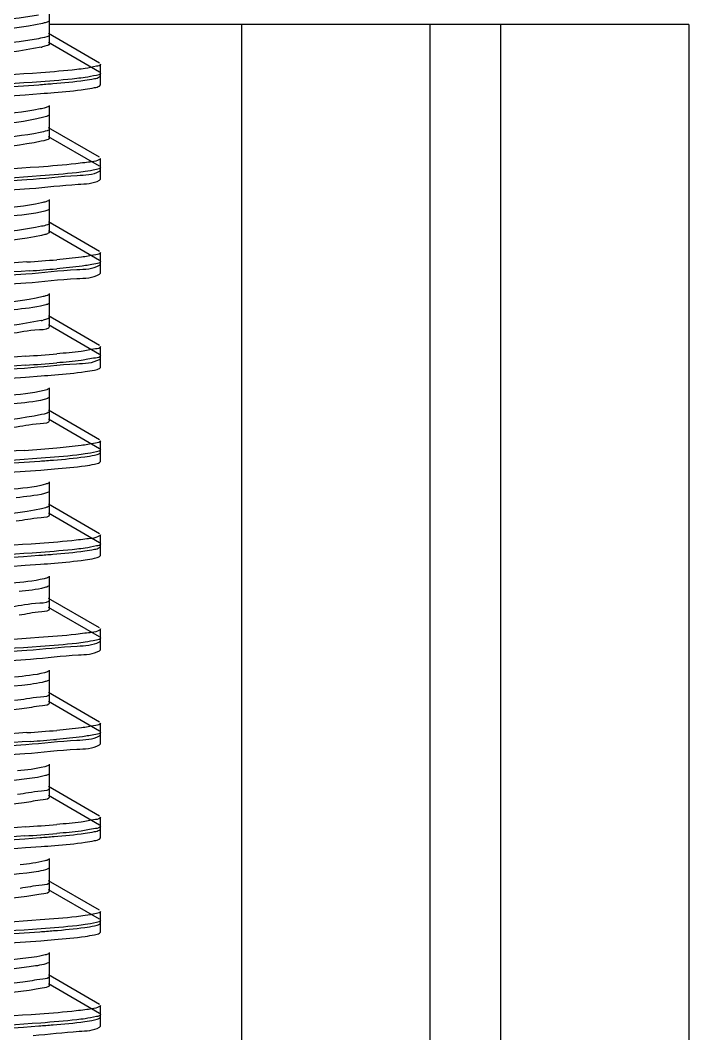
# Model space of a CAD drawing. Extents: x 27938 to 1042331, y -235042 to 1535213.
# Drawn here: x 708183.8 to 708352.9, y 732881.2 to 733137.6 of the extents above; entities that cross this region are included whole.
import ezdxf

# ---------------------------------------------------------------- set-up
doc = ezdxf.new("R2010")
doc.units = 0
doc.header["$LTSCALE"] = 1000
doc.header["$MEASUREMENT"] = 0

msp = doc.modelspace()

# ---------------------------------------------------------------- linework, layer by layer
at = {"linetype": 'Continuous'}
for p, q in [((708191.14, 733133.89), (708191.14, 733139.84)), ((708191.14, 733131.61), (708191.14, 733137.56)), ((708352.86, 733136.51), (708191.14, 733136.51)), ((708239.75, 733136.51), (708239.75, 728395.48)), ((708287.37, 733136.51), (708287.37, 728395.48)), ((708305.23, 733136.51), (708305.23, 728395.48)), ((708352.86, 733136.51), (708352.86, 728395.48)), ((708203.8, 733126.7), (708190.88, 733134.19)), ((708203.8, 733124.43), (708190.88, 733131.91)), ((708204.03, 733123.47), (708204.03, 733126.44)), ((708204.03, 733123.47), (708204.03, 733126.44)), ((708203.8, 733123.21), (708204.03, 733123.47)), ((708204.03, 733121.19), (708204.03, 733124.17)), ((708204.03, 733121.19), (708204.03, 733124.17)), ((708203.8, 733120.93), (708204.03, 733121.19)), ((708191.14, 733110.07), (708191.14, 733116.03)), ((708191.14, 733107.79), (708191.14, 733113.75)), ((708203.8, 733102.89), (708190.88, 733110.37)), ((708203.8, 733100.61), (708190.88, 733108.1)), ((708189.68, 733107.08), (708189.07, 733106.94)), ((708204.03, 733099.65), (708204.03, 733102.63)), ((708204.03, 733099.65), (708204.03, 733102.63)), ((708204.03, 733097.38), (708204.03, 733100.35)), ((708204.03, 733097.38), (708204.03, 733100.35)), ((708203.8, 733099.39), (708204.03, 733099.65)), ((708203.8, 733097.11), (708204.03, 733097.38)), ((708191.14, 733086.26), (708191.14, 733092.21)), ((708191.14, 733083.98), (708191.14, 733089.93)), ((708203.8, 733079.08), (708190.88, 733086.56)), ((708189.98, 733083.34), (708189.12, 733083.14)), ((708203.8, 733076.8), (708190.88, 733084.28)), ((708204.03, 733075.84), (708204.03, 733078.82)), ((708204.03, 733075.84), (708204.03, 733078.82)), ((708203.8, 733075.58), (708204.03, 733075.84)), ((708204.03, 733073.56), (708204.03, 733076.54)), ((708204.03, 733073.56), (708204.03, 733076.54)), ((708203.8, 733073.3), (708204.03, 733073.56)), ((708191.14, 733062.45), (708191.14, 733068.4)), ((708191.14, 733060.17), (708191.14, 733066.12)), ((708203.8, 733055.27), (708190.88, 733062.75)), ((708203.8, 733052.99), (708190.88, 733060.47)), ((708204.03, 733052.03), (708204.03, 733055.01)), ((708204.03, 733052.03), (708204.03, 733055.01)), ((708203.8, 733051.77), (708204.03, 733052.03)), ((708204.03, 733049.75), (708204.03, 733052.73)), ((708204.03, 733049.75), (708204.03, 733052.73)), ((708203.8, 733049.49), (708204.03, 733049.75)), ((708191.14, 733038.63), (708191.14, 733044.59)), ((708191.14, 733036.36), (708191.14, 733042.31)), ((708203.8, 733031.45), (708190.88, 733038.94)), ((708189.82, 733037.95), (708189.1, 733037.79)), ((708203.8, 733029.17), (708190.88, 733036.66)), ((708204.03, 733028.22), (708204.03, 733031.19)), ((708204.03, 733028.22), (708204.03, 733031.19)), ((708203.8, 733027.96), (708204.03, 733028.22)), ((708204.03, 733025.94), (708204.03, 733028.91)), ((708204.03, 733025.94), (708204.03, 733028.91)), ((708203.8, 733025.68), (708204.03, 733025.94)), ((708191.14, 733014.82), (708191.14, 733020.77)), ((708191.14, 733012.54), (708191.14, 733018.5)), ((708190.1, 733014.22), (708189.14, 733013.98)), ((708203.8, 733007.64), (708190.88, 733015.12)), ((708203.8, 733005.36), (708190.88, 733012.84)), ((708204.03, 733004.4), (708204.03, 733007.38)), ((708204.03, 733004.4), (708204.03, 733007.38)), ((708204.03, 733002.12), (708204.03, 733005.1)), ((708204.03, 733002.12), (708204.03, 733005.1)), ((708203.8, 733004.14), (708204.03, 733004.4)), ((708203.8, 733001.86), (708204.03, 733002.12)), ((708191.14, 732991.01), (708191.14, 732996.96)), ((708191.14, 732988.73), (708191.14, 732994.68)), ((708203.8, 732983.83), (708190.88, 732991.31)), ((708203.8, 732981.55), (708190.88, 732989.03)), ((708204.03, 732980.59), (708204.03, 732983.57)), ((708204.03, 732980.59), (708204.03, 732983.57)), ((708203.8, 732980.33), (708204.03, 732980.59)), ((708204.03, 732978.31), (708204.03, 732981.29)), ((708204.03, 732978.31), (708204.03, 732981.29)), ((708203.8, 732978.05), (708204.03, 732978.31)), ((708191.14, 732967.2), (708191.14, 732973.15)), ((708191.14, 732964.92), (708191.14, 732970.87)), ((708203.8, 732960.02), (708190.88, 732967.5)), ((708203.8, 732957.74), (708190.88, 732965.22)), ((708204.03, 732956.78), (708204.03, 732959.75)), ((708204.03, 732956.78), (708204.03, 732959.75)), ((708203.8, 732956.52), (708204.03, 732956.78)), ((708204.03, 732954.5), (708204.03, 732957.48)), ((708204.03, 732954.5), (708204.03, 732957.48)), ((708203.8, 732954.24), (708204.03, 732954.5)), ((708191.14, 732943.38), (708191.14, 732949.34)), ((708191.14, 732941.1), (708191.14, 732947.06)), ((708203.8, 732936.2), (708190.88, 732943.68)), ((708203.8, 732933.92), (708190.88, 732941.41)), ((708204.03, 732932.96), (708204.03, 732935.94)), ((708204.03, 732932.96), (708204.03, 732935.94)), ((708204.03, 732930.69), (708204.03, 732933.66)), ((708204.03, 732930.69), (708204.03, 732933.66)), ((708203.8, 732932.7), (708204.03, 732932.96)), ((708203.8, 732930.43), (708204.03, 732930.69)), ((708191.14, 732919.57), (708191.14, 732925.52)), ((708191.14, 732917.29), (708191.14, 732923.24)), ((708203.8, 732912.39), (708190.88, 732919.87)), ((708203.8, 732910.11), (708190.88, 732917.59)), ((708204.03, 732909.15), (708204.03, 732912.13)), ((708204.03, 732909.15), (708204.03, 732912.13)), ((708203.8, 732908.89), (708204.03, 732909.15)), ((708204.03, 732906.87), (708204.03, 732909.85)), ((708204.03, 732906.87), (708204.03, 732909.85)), ((708203.8, 732906.61), (708204.03, 732906.87)), ((708191.14, 732895.76), (708191.14, 732901.71)), ((708191.14, 732893.48), (708191.14, 732899.43)), ((708203.8, 732888.58), (708190.88, 732896.06)), ((708203.8, 732886.3), (708190.88, 732893.78)), ((708204.03, 732885.34), (708204.03, 732888.32)), ((708204.03, 732885.34), (708204.03, 732888.32)), ((708203.8, 732885.08), (708204.03, 732885.34)), ((708204.03, 732883.06), (708204.03, 732886.04)), ((708204.03, 732883.06), (708204.03, 732886.04)), ((708203.8, 732882.8), (708204.03, 732883.06))]:
    msp.add_line(p, q, dxfattribs=at)
for centre, radius, start, end in [((708185.08, 733150.1), 19.75, 281.4586, 282.5217), ((708157.84, 733495.65), 420.14, 273.7655, 274.8009), ((708158.77, 733481.7), 408.44, 273.8398, 274.8035), ((708185.36, 733079.6), 18.39, 281.5273, 283.0317), ((708157.43, 733477.04), 425.36, 273.7325, 274.8002), ((708157.44, 733474.65), 425.25, 273.7327, 274.7996), ((708157.04, 733458.15), 430.3, 273.7014, 274.7995), ((708157.85, 733376.41), 419.97, 273.7666, 274.8009), ((708159.06, 733358.93), 404.72, 273.8647, 274.8037), ((708157.44, 733357.81), 425.19, 273.7335, 274.8002), ((708157.18, 733358.83), 428.51, 273.7127, 274.7998)]:
    msp.add_arc(centre, radius, start, end, dxfattribs=at)
for points, knots in [([(708028.87, 733135.28), (708040.37, 733136.12), (708093.73, 733138.72), (708147.17, 733139.76), (708188.94, 733142.84)], [0, 0, 0, 0, 0.215878, 1, 1, 1, 1]), ([(708188.38, 733138.85), (708179.68, 733137.3), (708155.57, 733136.35), (708115.55, 733134.1), (708073.02, 733132.21), (708045.67, 733130.82), (708034.48, 733129.62)], [0, 0, 0, 0, 0.171902, 0.467529, 0.781017, 1, 1, 1, 1]), ([(708189.36, 733136.77), (708180.04, 733134.7), (708143.86, 733133.93), (708096.65, 733131.21), (708052.56, 733128.63), (708034.62, 733127.79), (708028.41, 733126.49)], [0, 0, 0, 0, 0.17752, 0.667782, 0.88196, 1, 1, 1, 1]), ([(708190.87, 733137.26), (708190.69, 733137.15), (708190.18, 733136.97), (708189.67, 733136.84), (708189.36, 733136.77)], [0, 0, 0, 0, 0.399432, 1, 1, 1, 1]), ([(708191.14, 733133.89), (708191.13, 733133.6), (708189.85, 733133.21), (708189.07, 733133.03), (708188.38, 733132.9)], [0, 0, 0, 0, 0.286129, 1, 1, 1, 1]), ([(708189, 733130.74), (708179.07, 733128.72), (708151.02, 733128.09), (708114.05, 733125.84), (708079.08, 733124.27), (708055.96, 733123.15), (708039.19, 733121.75), (708030.22, 733121.16), (708027.33, 733120.27)], [0, 0, 0, 0, 0.187537, 0.516126, 0.6871, 0.835564, 0.944057, 1, 1, 1, 1]), ([(708188.38, 733132.9), (708179.68, 733131.34), (708155.57, 733130.4), (708115.55, 733128.15), (708073.02, 733126.25), (708045.67, 733124.86), (708034.48, 733123.67)], [0, 0, 0, 0, 0.171902, 0.467529, 0.781017, 1, 1, 1, 1]), ([(708191.13, 733131.61), (708191.13, 733131.41), (708190.36, 733131.05), (708189.81, 733130.92), (708189.36, 733130.82)], [0, 0, 0, 0, 0.300005, 1, 1, 1, 1]), ([(708204.03, 733126.44), (708204.03, 733126.08), (708202.15, 733125.76), (708201.15, 733125.5), (708200.19, 733125.36)], [0, 0, 0, 0, 0.274623, 1, 1, 1, 1]), ([(708188.98, 733124.28), (708177.56, 733123.44), (708124.22, 733120.84), (708070.82, 733119.77), (708029, 733116.73)], [0, 0, 0, 0, 0.214619, 1, 1, 1, 1]), ([(708200.18, 733123.08), (708199.47, 733122.98), (708195.73, 733122.53), (708191.98, 733122.23), (708188.94, 733122)], [0, 0, 0, 0, 0.191309, 1, 1, 1, 1]), ([(708200.19, 733125.36), (708199.48, 733125.26), (708195.75, 733124.81), (708192.01, 733124.51), (708188.98, 733124.28)], [0, 0, 0, 0, 0.191299, 1, 1, 1, 1]), ([(708200.05, 733122.37), (708200.87, 733122.48), (708202.12, 733122.7), (708203.4, 733122.98), (708203.8, 733123.21)], [0, 0, 0, 0, 0.644321, 1, 1, 1, 1]), ([(708204.03, 733124.17), (708204.03, 733123.8), (708202.14, 733123.48), (708201.15, 733123.22), (708200.18, 733123.08)], [0, 0, 0, 0, 0.274573, 1, 1, 1, 1]), ([(708028.54, 733113.72), (708039.95, 733114.56), (708093.26, 733117.16), (708146.65, 733118.23), (708188.46, 733121.27)], [0, 0, 0, 0, 0.214433, 1, 1, 1, 1]), ([(708188.94, 733122), (708177.5, 733121.16), (708124.14, 733118.56), (708070.7, 733117.5), (708028.87, 733114.44)], [0, 0, 0, 0, 0.214875, 1, 1, 1, 1]), ([(708188.46, 733121.27), (708189.65, 733121.36), (708193.52, 733121.66), (708197.38, 733122), (708200.05, 733122.37)], [0, 0, 0, 0, 0.307277, 1, 1, 1, 1]), ([(708200.17, 733120.11), (708200.96, 733120.22), (708202.17, 733120.43), (708203.41, 733120.71), (708203.8, 733120.93)], [0, 0, 0, 0, 0.643034, 1, 1, 1, 1]), ([(708028.74, 733111.45), (708040.23, 733112.3), (708093.61, 733114.9), (708147.08, 733115.95), (708188.9, 733119.02)], [0, 0, 0, 0, 0.215487, 1, 1, 1, 1]), ([(708188.9, 733119.02), (708190.05, 733119.11), (708193.82, 733119.4), (708197.58, 733119.74), (708200.17, 733120.11)], [0, 0, 0, 0, 0.307507, 1, 1, 1, 1]), ([(708190.87, 733115.72), (708190.63, 733115.58), (708189.93, 733115.36), (708189.22, 733115.2), (708188.78, 733115.12)], [0, 0, 0, 0, 0.385626, 1, 1, 1, 1]), ([(708189.68, 733113.03), (708180.62, 733110.81), (708153.77, 733110.54), (708109.97, 733107.78), (708065.56, 733105.34), (708038.08, 733104.7), (708028.43, 733102.68)], [0, 0, 0, 0, 0.173176, 0.493211, 0.817077, 1, 1, 1, 1]), ([(708188.78, 733115.12), (708180.39, 733113.49), (708156.66, 733112.65), (708117, 733110.33), (708074.29, 733108.47), (708046.64, 733107.06), (708035.21, 733105.89)], [0, 0, 0, 0, 0.166793, 0.460477, 0.775901, 1, 1, 1, 1]), ([(708190.87, 733113.45), (708190.73, 733113.36), (708190.33, 733113.2), (708189.92, 733113.09), (708189.68, 733113.03)], [0, 0, 0, 0, 0.409846, 1, 1, 1, 1]), ([(708188.78, 733109.16), (708180.39, 733107.54), (708156.66, 733106.7), (708117, 733104.38), (708074.29, 733102.52), (708046.64, 733101.1), (708035.21, 733099.93)], [0, 0, 0, 0, 0.166793, 0.460477, 0.775901, 1, 1, 1, 1]), ([(708191.13, 733110.07), (708191.13, 733109.82), (708190.06, 733109.44), (708189.38, 733109.28), (708188.78, 733109.16)], [0, 0, 0, 0, 0.290766, 1, 1, 1, 1]), ([(708191.13, 733107.79), (708191.13, 733107.62), (708190.52, 733107.29), (708190.05, 733107.17), (708189.68, 733107.08)], [0, 0, 0, 0, 0.307791, 1, 1, 1, 1]), ([(708189.07, 733106.94), (708179.3, 733104.92), (708151.54, 733104.32), (708106.92, 733101.52), (708066.06, 733100.07), (708039.83, 733098.03), (708030.66, 733097.36), (708027.6, 733096.53)], [0, 0, 0, 0, 0.184985, 0.511081, 0.830893, 0.941203, 1, 1, 1, 1]), ([(708204.03, 733102.63), (708204.03, 733102.51), (708202.6, 733101.62), (708201.31, 733101.71), (708200.05, 733101.53)], [0, 0, 0, 0, 0.088769, 1, 1, 1, 1]), ([(708188.46, 733100.43), (708176.93, 733099.6), (708123.62, 733097), (708070.24, 733095.96), (708028.54, 733092.88)], [0, 0, 0, 0, 0.21655, 1, 1, 1, 1]), ([(708200.05, 733101.53), (708199.31, 733101.43), (708195.46, 733100.96), (708191.59, 733100.66), (708188.46, 733100.43)], [0, 0, 0, 0, 0.191493, 1, 1, 1, 1]), ([(708204.03, 733100.35), (708204.03, 733099.98), (708202.13, 733099.66), (708201.14, 733099.41), (708200.17, 733099.27)], [0, 0, 0, 0, 0.274514, 1, 1, 1, 1]), ([(708188.9, 733098.19), (708177.43, 733097.34), (708124.04, 733094.74), (708070.57, 733093.69), (708028.74, 733090.62)], [0, 0, 0, 0, 0.215154, 1, 1, 1, 1]), ([(708185.43, 733097.25), (708189.69, 733097.53), (708195.64, 733098.36), (708202.14, 733098.44), (708203.8, 733099.39)], [0, 0, 0, 0, 0.690888, 1, 1, 1, 1]), ([(708200.17, 733099.27), (708199.45, 733099.17), (708195.71, 733098.71), (708191.94, 733098.41), (708188.9, 733098.19)], [0, 0, 0, 0, 0.191315, 1, 1, 1, 1]), ([(708031.42, 733087.83), (708042.7, 733088.6), (708094.27, 733091.08), (708145.9, 733092.27), (708186.12, 733095.01)], [0, 0, 0, 0, 0.219072, 1, 1, 1, 1]), ([(708032.61, 733090.19), (708043.86, 733090.93), (708094.8, 733093.37), (708145.8, 733094.59), (708185.43, 733097.25)], [0, 0, 0, 0, 0.221116, 1, 1, 1, 1]), ([(708186.12, 733095.01), (708190.21, 733095.29), (708195.95, 733096.09), (708202.2, 733096.2), (708203.8, 733097.11)], [0, 0, 0, 0, 0.690218, 1, 1, 1, 1]), ([(708189.16, 733091.38), (708181.07, 733089.67), (708157.73, 733088.96), (708118.46, 733086.55), (708075.58, 733084.73), (708047.64, 733083.3), (708035.97, 733082.15)], [0, 0, 0, 0, 0.161662, 0.453393, 0.770761, 1, 1, 1, 1]), ([(708190.87, 733091.91), (708190.67, 733091.79), (708190.1, 733091.6), (708189.52, 733091.46), (708189.16, 733091.38)], [0, 0, 0, 0, 0.394192, 1, 1, 1, 1]), ([(708190.88, 733089.63), (708190.76, 733089.56), (708190.46, 733089.44), (708190.16, 733089.35), (708189.98, 733089.3)], [0, 0, 0, 0, 0.421757, 1, 1, 1, 1]), ([(708189.98, 733089.3), (708186.93, 733088.46), (708177.78, 733087.8), (708151.57, 733085.75), (708110.7, 733084.31), (708066.06, 733081.5), (708038.27, 733080.9), (708028.48, 733078.88)], [0, 0, 0, 0, 0.058552, 0.168707, 0.488491, 0.814803, 1, 1, 1, 1]), ([(708189.16, 733085.43), (708181.07, 733083.72), (708157.73, 733083.01), (708118.46, 733080.6), (708075.58, 733078.78), (708047.64, 733077.35), (708035.97, 733076.2)], [0, 0, 0, 0, 0.161662, 0.453393, 0.770761, 1, 1, 1, 1]), ([(708191.13, 733086.26), (708191.13, 733086.04), (708190.26, 733085.67), (708189.66, 733085.53), (708189.16, 733085.43)], [0, 0, 0, 0, 0.296339, 1, 1, 1, 1]), ([(708189.12, 733083.14), (708179.49, 733081.13), (708152.03, 733080.49), (708107.65, 733078.04), (708063.84, 733075.3), (708036.98, 733075.01), (708027.89, 733072.79)], [0, 0, 0, 0, 0.182739, 0.506392, 0.826439, 1, 1, 1, 1]), ([(708191.13, 733083.98), (708191.13, 733083.84), (708190.67, 733083.53), (708190.27, 733083.43), (708189.98, 733083.34)], [0, 0, 0, 0, 0.317499, 1, 1, 1, 1]), ([(708204.03, 733078.82), (708204.03, 733078.37), (708201.65, 733078.09), (708200.46, 733077.77), (708199.26, 733077.61)], [0, 0, 0, 0, 0.270944, 1, 1, 1, 1]), ([(708185.43, 733076.41), (708174.26, 733075.66), (708123.32, 733073.21), (708072.33, 733071.98), (708032.61, 733069.35)], [0, 0, 0, 0, 0.219496, 1, 1, 1, 1]), ([(708185.12, 733073.41), (708189.45, 733073.7), (708195.5, 733074.54), (708202.12, 733074.62), (708203.8, 733075.58)], [0, 0, 0, 0, 0.691188, 1, 1, 1, 1]), ([(708204.03, 733076.54), (708204.03, 733076.11), (708201.75, 733075.82), (708200.6, 733075.51), (708199.45, 733075.36)], [0, 0, 0, 0, 0.271575, 1, 1, 1, 1]), ([(708186.12, 733074.18), (708174.83, 733073.41), (708123.26, 733070.92), (708071.64, 733069.74), (708031.42, 733066.99)], [0, 0, 0, 0, 0.219115, 1, 1, 1, 1]), ([(708032.3, 733066.36), (708043.5, 733067.1), (708094.44, 733069.55), (708145.43, 733070.77), (708185.12, 733073.41)], [0, 0, 0, 0, 0.220088, 1, 1, 1, 1]), ([(708185.12, 733071.13), (708189.45, 733071.42), (708195.51, 733072.26), (708202.12, 733072.34), (708203.8, 733073.3)], [0, 0, 0, 0, 0.691187, 1, 1, 1, 1]), ([(708027.97, 733063.77), (708038.92, 733064.59), (708091.31, 733067.17), (708143.75, 733068.38), (708185.12, 733071.13)], [0, 0, 0, 0, 0.209378, 1, 1, 1, 1]), ([(708189.51, 733067.64), (708180.3, 733065.51), (708153.38, 733065.1), (708109.54, 733062.44), (708065.31, 733059.97), (708037.99, 733059.34), (708028.41, 733057.33)], [0, 0, 0, 0, 0.175623, 0.495702, 0.818204, 1, 1, 1, 1]), ([(708190.87, 733068.1), (708190.71, 733068), (708190.25, 733067.83), (708189.79, 733067.71), (708189.51, 733067.64)], [0, 0, 0, 0, 0.403878, 1, 1, 1, 1]), ([(708190.24, 733065.56), (708189.79, 733065.42), (708186.81, 733064.78), (708183.78, 733064.49), (708181.22, 733064.24)], [0, 0, 0, 0, 0.153853, 1, 1, 1, 1]), ([(708190.88, 733065.82), (708190.79, 733065.77), (708190.58, 733065.67), (708190.36, 733065.6), (708190.24, 733065.56)], [0, 0, 0, 0, 0.435445, 1, 1, 1, 1]), ([(708189.03, 733061.59), (708179.18, 733059.57), (708151.25, 733058.96), (708106.46, 733056.14), (708065.55, 733054.73), (708039.47, 733052.63), (708030.41, 733052.01), (708027.45, 733051.14)], [0, 0, 0, 0, 0.186373, 0.513855, 0.833476, 0.942785, 1, 1, 1, 1]), ([(708191.13, 733062.45), (708191.13, 733062.26), (708190.43, 733061.91), (708189.92, 733061.79), (708189.51, 733061.69)], [0, 0, 0, 0, 0.303248, 1, 1, 1, 1]), ([(708191.13, 733060.17), (708191.14, 733059.27), (708186.01, 733059.29), (708183.69, 733058.53), (708181.22, 733058.29)], [0, 0, 0, 0, 0.264839, 1, 1, 1, 1]), ([(708204.03, 733055.01), (708204.03, 733054.55), (708201.61, 733054.28), (708200.41, 733053.95), (708199.2, 733053.79)], [0, 0, 0, 0, 0.270735, 1, 1, 1, 1]), ([(708185.12, 733052.58), (708173.9, 733051.83), (708122.96, 733049.39), (708071.96, 733048.17), (708032.3, 733045.52)], [0, 0, 0, 0, 0.220524, 1, 1, 1, 1]), ([(708184.82, 733049.58), (708189.22, 733049.87), (708195.37, 733050.72), (708202.09, 733050.79), (708203.8, 733051.77)], [0, 0, 0, 0, 0.691471, 1, 1, 1, 1]), ([(708204.03, 733052.73), (708204.03, 733052.27), (708201.61, 733052), (708200.4, 733051.67), (708199.18, 733051.51)], [0, 0, 0, 0, 0.270728, 1, 1, 1, 1]), ([(708185.12, 733050.3), (708173.33, 733049.51), (708120.94, 733047), (708068.48, 733045.98), (708027.97, 733042.93)], [0, 0, 0, 0, 0.225391, 1, 1, 1, 1]), ([(708031.98, 733042.52), (708043.12, 733043.27), (708094.07, 733045.72), (708145.07, 733046.95), (708184.82, 733049.58)], [0, 0, 0, 0, 0.219052, 1, 1, 1, 1]), ([(708189.01, 733047.59), (708190.16, 733047.68), (708193.89, 733047.97), (708197.63, 733048.31), (708200.2, 733048.67)], [0, 0, 0, 0, 0.307538, 1, 1, 1, 1]), ([(708200.2, 733048.67), (708200.98, 733048.78), (708202.19, 733048.99), (708203.42, 733049.27), (708203.8, 733049.49)], [0, 0, 0, 0, 0.642724, 1, 1, 1, 1]), ([(708029.07, 733040.04), (708040.6, 733040.88), (708093.91, 733043.47), (708147.3, 733044.51), (708189.01, 733047.59)], [0, 0, 0, 0, 0.216493, 1, 1, 1, 1]), ([(708189.82, 733043.91), (708186.68, 733043.1), (708177.41, 733042.4), (708151.06, 733040.4), (708110.25, 733038.94), (708065.78, 733036.14), (708038.16, 733035.54), (708028.45, 733033.53)], [0, 0, 0, 0, 0.060117, 0.171248, 0.491182, 0.816115, 1, 1, 1, 1]), ([(708190.87, 733044.29), (708190.74, 733044.21), (708190.39, 733044.07), (708190.03, 733043.96), (708189.82, 733043.91)], [0, 0, 0, 0, 0.414924, 1, 1, 1, 1]), ([(708190.88, 733042.01), (708190.56, 733041.82), (708187.61, 733041.02), (708184.61, 733040.77), (708181.99, 733040.51)], [0, 0, 0, 0, 0.123412, 1, 1, 1, 1]), ([(708191.13, 733038.63), (708191.13, 733038.48), (708190.59, 733038.15), (708190.15, 733038.04), (708189.82, 733037.95)], [0, 0, 0, 0, 0.311826, 1, 1, 1, 1]), ([(708189.1, 733037.79), (708179.39, 733035.77), (708151.76, 733035.17), (708107.28, 733032.38), (708066.46, 733030.92), (708040.12, 733028.91), (708030.86, 733028.22), (708027.73, 733027.41)], [0, 0, 0, 0, 0.183944, 0.508945, 0.828873, 0.939958, 1, 1, 1, 1]), ([(708191.13, 733036.36), (708191.14, 733035.53), (708186.42, 733035.48), (708184.27, 733034.78), (708181.99, 733034.55)], [0, 0, 0, 0, 0.265449, 1, 1, 1, 1]), ([(708204.03, 733031.19), (708204.03, 733030.73), (708201.58, 733030.47), (708200.37, 733030.13), (708199.14, 733029.97)], [0, 0, 0, 0, 0.270562, 1, 1, 1, 1]), ([(708184.82, 733028.74), (708173.54, 733028), (708122.6, 733025.56), (708071.59, 733024.35), (708031.98, 733021.69)], [0, 0, 0, 0, 0.221533, 1, 1, 1, 1]), ([(708204.03, 733028.91), (708204.03, 733028.55), (708202.15, 733028.23), (708201.16, 733027.97), (708200.2, 733027.84)], [0, 0, 0, 0, 0.274655, 1, 1, 1, 1]), ([(708028.61, 733018.47), (708040.05, 733019.31), (708093.41, 733021.92), (708146.84, 733022.98), (708188.66, 733026.03)], [0, 0, 0, 0, 0.214855, 1, 1, 1, 1]), ([(708189.01, 733026.76), (708177.59, 733025.91), (708124.28, 733023.31), (708070.89, 733022.24), (708029.07, 733019.2)], [0, 0, 0, 0, 0.214464, 1, 1, 1, 1]), ([(708188.66, 733026.03), (708189.84, 733026.12), (708193.65, 733026.42), (708197.47, 733026.76), (708200.1, 733027.12)], [0, 0, 0, 0, 0.307301, 1, 1, 1, 1]), ([(708200.2, 733027.84), (708199.49, 733027.73), (708195.77, 733027.28), (708192.03, 733026.98), (708189.01, 733026.76)], [0, 0, 0, 0, 0.191295, 1, 1, 1, 1]), ([(708200.1, 733027.12), (708200.9, 733027.24), (708202.14, 733027.45), (708203.41, 733027.73), (708203.8, 733027.96)], [0, 0, 0, 0, 0.643804, 1, 1, 1, 1]), ([(708200.18, 733024.86), (708200.97, 733024.97), (708202.18, 733025.18), (708203.42, 733025.46), (708203.8, 733025.68)], [0, 0, 0, 0, 0.642901, 1, 1, 1, 1]), ([(708028.87, 733016.21), (708040.38, 733017.05), (708093.74, 733019.65), (708147.17, 733020.7), (708188.94, 733023.78)], [0, 0, 0, 0, 0.215894, 1, 1, 1, 1]), ([(708188.94, 733023.78), (708190.1, 733023.86), (708193.85, 733024.16), (708197.6, 733024.49), (708200.18, 733024.86)], [0, 0, 0, 0, 0.30752, 1, 1, 1, 1]), ([(708190.87, 733020.47), (708190.77, 733020.41), (708190.52, 733020.3), (708190.25, 733020.22), (708190.1, 733020.17)], [0, 0, 0, 0, 0.427528, 1, 1, 1, 1]), ([(708190.1, 733020.17), (708187.13, 733019.31), (708178.06, 733018.68), (708151.98, 733016.59), (708111.06, 733015.17), (708066.29, 733012.36), (708038.37, 733011.74), (708028.51, 733009.73)], [0, 0, 0, 0, 0.057292, 0.16665, 0.48628, 0.813694, 1, 1, 1, 1]), ([(708190.88, 733018.19), (708190.58, 733018.02), (708187.88, 733017.26), (708185.13, 733017.02), (708182.73, 733016.77)], [0, 0, 0, 0, 0.125618, 1, 1, 1, 1]), ([(708189.14, 733013.98), (708179.56, 733011.97), (708152.23, 733011.34), (708107.99, 733008.88), (708064.15, 733006.21), (708037.24, 733005.81), (708028.04, 733003.67)], [0, 0, 0, 0, 0.181847, 0.504414, 0.824494, 1, 1, 1, 1]), ([(708191.13, 733014.82), (708191.13, 733014.69), (708190.72, 733014.4), (708190.36, 733014.3), (708190.1, 733014.22)], [0, 0, 0, 0, 0.322524, 1, 1, 1, 1]), ([(708191.13, 733012.54), (708191.14, 733011.78), (708186.82, 733011.66), (708184.83, 733011.04), (708182.73, 733010.82)], [0, 0, 0, 0, 0.266197, 1, 1, 1, 1]), ([(708188.66, 733005.2), (708177.16, 733004.36), (708123.81, 733001.76), (708070.37, 733000.71), (708028.61, 732997.64)], [0, 0, 0, 0, 0.215925, 1, 1, 1, 1]), ([(708200.1, 733006.29), (708199.37, 733006.19), (708195.57, 733005.72), (708191.75, 733005.42), (708188.66, 733005.2)], [0, 0, 0, 0, 0.191493, 1, 1, 1, 1]), ([(708204.03, 733007.38), (708204.03, 733007.26), (708202.63, 733006.37), (708201.34, 733006.46), (708200.1, 733006.29)], [0, 0, 0, 0, 0.089018, 1, 1, 1, 1]), ([(708204.03, 733005.1), (708204.03, 733004.73), (708202.14, 733004.41), (708201.15, 733004.16), (708200.18, 733004.02)], [0, 0, 0, 0, 0.274574, 1, 1, 1, 1]), ([(708188.95, 733002.94), (708177.5, 733002.1), (708124.14, 732999.49), (708070.7, 732998.43), (708028.87, 732995.38)], [0, 0, 0, 0, 0.214866, 1, 1, 1, 1]), ([(708188.47, 733002.21), (708189.65, 733002.29), (708193.52, 733002.59), (708197.39, 733002.93), (708200.05, 733003.3)], [0, 0, 0, 0, 0.307277, 1, 1, 1, 1]), ([(708200.18, 733004.02), (708199.47, 733003.92), (708195.73, 733003.46), (708191.98, 733003.16), (708188.95, 733002.94)], [0, 0, 0, 0, 0.191309, 1, 1, 1, 1]), ([(708200.05, 733003.3), (708200.87, 733003.42), (708202.12, 733003.63), (708203.4, 733003.91), (708203.8, 733004.14)], [0, 0, 0, 0, 0.644305, 1, 1, 1, 1]), ([(708028.54, 732994.65), (708039.96, 732995.5), (708093.27, 732998.1), (708146.65, 732999.17), (708188.47, 733002.21)], [0, 0, 0, 0, 0.214447, 1, 1, 1, 1]), ([(708028.74, 732992.39), (708040.23, 732993.23), (708093.62, 732995.84), (708147.08, 732996.88), (708188.9, 732999.96)], [0, 0, 0, 0, 0.215499, 1, 1, 1, 1]), ([(708188.9, 732999.96), (708190.06, 733000.04), (708193.82, 733000.34), (708197.58, 733000.68), (708200.17, 733001.04)], [0, 0, 0, 0, 0.307507, 1, 1, 1, 1]), ([(708200.17, 733001.04), (708200.96, 733001.15), (708202.17, 733001.37), (708203.41, 733001.64), (708203.8, 733001.86)], [0, 0, 0, 0, 0.643031, 1, 1, 1, 1]), ([(708190.88, 732996.66), (708190.54, 732996.47), (708187.45, 732995.65), (708184.32, 732995.39), (708181.56, 732995.12)], [0, 0, 0, 0, 0.122258, 1, 1, 1, 1]), ([(708190.88, 732994.38), (708190.6, 732994.22), (708188.14, 732993.5), (708185.63, 732993.27), (708183.45, 732993.03)], [0, 0, 0, 0, 0.127999, 1, 1, 1, 1]), ([(708191.13, 732991.01), (708191.14, 732990.14), (708186.19, 732990.13), (708183.95, 732989.4), (708181.56, 732989.16)], [0, 0, 0, 0, 0.265093, 1, 1, 1, 1]), ([(708191.14, 732988.73), (708191.14, 732988.02), (708187.21, 732987.85), (708185.37, 732987.29), (708183.45, 732987.08)], [0, 0, 0, 0, 0.267101, 1, 1, 1, 1]), ([(708200.05, 732982.47), (708199.31, 732982.37), (708195.46, 732981.9), (708191.59, 732981.6), (708188.47, 732981.37)], [0, 0, 0, 0, 0.191494, 1, 1, 1, 1]), ([(708204.03, 732983.57), (708204.03, 732983.44), (708202.61, 732982.55), (708201.31, 732982.64), (708200.05, 732982.47)], [0, 0, 0, 0, 0.088777, 1, 1, 1, 1]), ([(708188.47, 732981.37), (708176.94, 732980.53), (708123.63, 732977.94), (708070.24, 732976.9), (708028.54, 732973.82)], [0, 0, 0, 0, 0.216529, 1, 1, 1, 1]), ([(708185.44, 732978.18), (708189.69, 732978.47), (708195.65, 732979.29), (708202.14, 732979.38), (708203.8, 732980.33)], [0, 0, 0, 0, 0.690877, 1, 1, 1, 1]), ([(708200.17, 732980.21), (708199.45, 732980.1), (708195.71, 732979.65), (708191.94, 732979.35), (708188.9, 732979.12)], [0, 0, 0, 0, 0.191315, 1, 1, 1, 1]), ([(708204.03, 732981.29), (708204.03, 732980.92), (708202.13, 732980.6), (708201.14, 732980.34), (708200.17, 732980.21)], [0, 0, 0, 0, 0.274515, 1, 1, 1, 1]), ([(708188.9, 732979.12), (708177.43, 732978.28), (708124.04, 732975.68), (708070.58, 732974.62), (708028.74, 732971.55)], [0, 0, 0, 0, 0.215146, 1, 1, 1, 1]), ([(708032.62, 732971.13), (708043.88, 732971.87), (708094.82, 732974.31), (708145.81, 732975.53), (708185.44, 732978.18)], [0, 0, 0, 0, 0.22115, 1, 1, 1, 1]), ([(708186.34, 732975.96), (708190.38, 732976.24), (708196.05, 732977.03), (708202.22, 732977.14), (708203.8, 732978.05)], [0, 0, 0, 0, 0.689986, 1, 1, 1, 1]), ([(708032.28, 732968.82), (708043.64, 732969.58), (708094.99, 732972.04), (708146.4, 732973.23), (708186.34, 732975.96)], [0, 0, 0, 0, 0.221314, 1, 1, 1, 1]), ([(708190.88, 732972.85), (708190.56, 732972.67), (708187.73, 732971.89), (708184.85, 732971.64), (708182.32, 732971.38)], [0, 0, 0, 0, 0.124368, 1, 1, 1, 1]), ([(708184.13, 732969.3), (708162.17, 732966.79), (708114.88, 732965.4), (708067.7, 732963.32), (708042.63, 732961.38)], [0, 0, 0, 0, 0.467917, 1, 1, 1, 1]), ([(708190.88, 732970.57), (708190.62, 732970.42), (708188.4, 732969.74), (708186.11, 732969.52), (708184.13, 732969.3)], [0, 0, 0, 0, 0.130558, 1, 1, 1, 1]), ([(708191.13, 732967.2), (708191.14, 732966.39), (708186.6, 732966.31), (708184.52, 732965.65), (708182.32, 732965.43)], [0, 0, 0, 0, 0.265763, 1, 1, 1, 1]), ([(708191.14, 732964.92), (708191.14, 732964.27), (708187.58, 732964.05), (708185.88, 732963.54), (708184.13, 732963.34)], [0, 0, 0, 0, 0.268181, 1, 1, 1, 1]), ([(708184.13, 732963.34), (708162.17, 732960.84), (708114.88, 732959.45), (708067.7, 732957.37), (708042.63, 732955.43)], [0, 0, 0, 0, 0.467917, 1, 1, 1, 1]), ([(708204.03, 732959.75), (708204.03, 732959.31), (708201.65, 732959.03), (708200.46, 732958.7), (708199.26, 732958.55)], [0, 0, 0, 0, 0.270952, 1, 1, 1, 1]), ([(708185.44, 732957.35), (708174.28, 732956.6), (708123.34, 732954.15), (708072.34, 732952.92), (708032.62, 732950.29)], [0, 0, 0, 0, 0.219461, 1, 1, 1, 1]), ([(708185.13, 732954.35), (708189.45, 732954.64), (708195.51, 732955.48), (708202.12, 732955.55), (708203.8, 732956.52)], [0, 0, 0, 0, 0.691179, 1, 1, 1, 1]), ([(708204.03, 732957.48), (708204.03, 732957.05), (708201.78, 732956.76), (708200.64, 732956.45), (708199.5, 732956.3)], [0, 0, 0, 0, 0.271773, 1, 1, 1, 1]), ([(708186.34, 732955.13), (708175.17, 732954.36), (708123.82, 732951.88), (708072.41, 732950.67), (708032.28, 732947.99)], [0, 0, 0, 0, 0.217709, 1, 1, 1, 1]), ([(708032.31, 732947.29), (708043.51, 732948.04), (708094.45, 732950.48), (708145.45, 732951.71), (708185.13, 732954.35)], [0, 0, 0, 0, 0.220122, 1, 1, 1, 1]), ([(708184.93, 732952.06), (708189.3, 732952.35), (708195.42, 732953.19), (708202.1, 732953.26), (708203.8, 732954.24)], [0, 0, 0, 0, 0.691368, 1, 1, 1, 1]), ([(708032.1, 732945), (708043.26, 732945.75), (708094.21, 732948.2), (708145.21, 732949.43), (708184.93, 732952.06)], [0, 0, 0, 0, 0.219436, 1, 1, 1, 1]), ([(708190.88, 732949.03), (708190.59, 732948.87), (708188, 732948.13), (708185.36, 732947.89), (708183.05, 732947.64)], [0, 0, 0, 0, 0.126652, 1, 1, 1, 1]), ([(708190.88, 732946.76), (708190.64, 732946.62), (708188.64, 732945.99), (708186.57, 732945.77), (708184.78, 732945.56)], [0, 0, 0, 0, 0.133308, 1, 1, 1, 1]), ([(708184.78, 732945.56), (708174.23, 732944.3), (708147.69, 732942.98), (708105.69, 732941), (708064.84, 732938.88), (708039.78, 732937.75), (708030.35, 732936.33)], [0, 0, 0, 0, 0.206117, 0.514731, 0.815242, 1, 1, 1, 1]), ([(708191.14, 732943.38), (708191.14, 732942.64), (708186.99, 732942.5), (708185.07, 732941.9), (708183.05, 732941.69)], [0, 0, 0, 0, 0.266577, 1, 1, 1, 1]), ([(708191.14, 732941.1), (708191.14, 732940.51), (708187.93, 732940.24), (708186.37, 732939.8), (708184.78, 732939.61)], [0, 0, 0, 0, 0.269457, 1, 1, 1, 1]), ([(708184.78, 732939.61), (708173.32, 732938.24), (708144.64, 732936.91), (708100.26, 732934.66), (708061.97, 732933.16), (708038.23, 732931.2), (708030.08, 732930.58), (708027.4, 732929.79)], [0, 0, 0, 0, 0.219547, 0.545427, 0.845963, 0.946941, 1, 1, 1, 1]), ([(708204.03, 732935.94), (708204.03, 732935.49), (708201.61, 732935.22), (708200.41, 732934.88), (708199.2, 732934.73)], [0, 0, 0, 0, 0.270741, 1, 1, 1, 1]), ([(708185.13, 732933.51), (708173.91, 732932.77), (708122.97, 732930.32), (708071.97, 732929.1), (708032.31, 732926.46)], [0, 0, 0, 0, 0.220491, 1, 1, 1, 1]), ([(708204.03, 732933.66), (708204.03, 732933.21), (708201.59, 732932.94), (708200.38, 732932.6), (708199.16, 732932.45)], [0, 0, 0, 0, 0.270622, 1, 1, 1, 1]), ([(708028.65, 732923.22), (708040.12, 732924.07), (708093.51, 732926.67), (708146.97, 732927.72), (708188.8, 732930.79)], [0, 0, 0, 0, 0.215151, 1, 1, 1, 1]), ([(708184.93, 732931.22), (708173.67, 732930.48), (708122.73, 732928.04), (708071.73, 732926.82), (708032.1, 732924.16)], [0, 0, 0, 0, 0.221162, 1, 1, 1, 1]), ([(708188.8, 732930.79), (708189.97, 732930.88), (708193.75, 732931.17), (708197.53, 732931.51), (708200.14, 732931.88)], [0, 0, 0, 0, 0.307395, 1, 1, 1, 1]), ([(708200.14, 732931.88), (708200.94, 732931.99), (708202.16, 732932.2), (708203.41, 732932.48), (708203.8, 732932.7)], [0, 0, 0, 0, 0.643373, 1, 1, 1, 1]), ([(708029.08, 732920.98), (708040.6, 732921.81), (708093.92, 732924.41), (708147.31, 732925.45), (708189.01, 732928.53)], [0, 0, 0, 0, 0.216514, 1, 1, 1, 1]), ([(708189.01, 732928.53), (708190.16, 732928.61), (708193.89, 732928.91), (708197.63, 732929.24), (708200.2, 732929.61)], [0, 0, 0, 0, 0.307538, 1, 1, 1, 1]), ([(708200.2, 732929.61), (708200.98, 732929.72), (708202.19, 732929.93), (708203.42, 732930.21), (708203.8, 732930.43)], [0, 0, 0, 0, 0.642718, 1, 1, 1, 1]), ([(708190.88, 732925.22), (708190.61, 732925.07), (708188.26, 732924.37), (708185.85, 732924.14), (708183.75, 732923.91)], [0, 0, 0, 0, 0.129068, 1, 1, 1, 1]), ([(708190.88, 732922.94), (708190.66, 732922.82), (708188.87, 732922.23), (708187, 732922.02), (708185.41, 732921.82)], [0, 0, 0, 0, 0.136277, 1, 1, 1, 1]), ([(708185.41, 732921.82), (708175.11, 732920.53), (708140.69, 732918.89), (708089.24, 732915.98), (708047.9, 732915), (708030.88, 732912.59)], [0, 0, 0, 0, 0.201056, 0.666821, 1, 1, 1, 1]), ([(708191.14, 732919.57), (708191.14, 732918.89), (708187.37, 732918.69), (708185.6, 732918.16), (708183.75, 732917.95)], [0, 0, 0, 0, 0.267461, 1, 1, 1, 1]), ([(708185.41, 732915.87), (708174.06, 732914.44), (708145.34, 732913.16), (708100.76, 732910.86), (708062.1, 732909.37), (708038.16, 732907.37), (708029.97, 732906.77), (708027.32, 732905.95)], [0, 0, 0, 0, 0.216518, 0.543489, 0.846138, 0.947455, 1, 1, 1, 1]), ([(708191.14, 732917.29), (708191.14, 732916.75), (708188.27, 732916.45), (708186.84, 732916.05), (708185.41, 732915.87)], [0, 0, 0, 0, 0.270956, 1, 1, 1, 1]), ([(708200.14, 732911.04), (708199.42, 732910.94), (708195.65, 732910.48), (708191.86, 732910.18), (708188.8, 732909.96)], [0, 0, 0, 0, 0.191417, 1, 1, 1, 1]), ([(708204.03, 732912.13), (708204.03, 732911.76), (708202.12, 732911.44), (708201.11, 732911.18), (708200.14, 732911.04)], [0, 0, 0, 0, 0.27436, 1, 1, 1, 1]), ([(708188.8, 732909.96), (708177.32, 732909.11), (708123.93, 732906.51), (708070.47, 732905.46), (708028.65, 732902.39)], [0, 0, 0, 0, 0.215501, 1, 1, 1, 1]), ([(708189.01, 732907.69), (708177.6, 732906.85), (708124.28, 732904.25), (708070.89, 732903.18), (708029.08, 732900.14)], [0, 0, 0, 0, 0.21445, 1, 1, 1, 1]), ([(708188.67, 732906.97), (708189.84, 732907.06), (708193.66, 732907.35), (708197.47, 732907.69), (708200.1, 732908.06)], [0, 0, 0, 0, 0.307303, 1, 1, 1, 1]), ([(708200.2, 732908.77), (708199.49, 732908.67), (708195.77, 732908.21), (708192.03, 732907.92), (708189.01, 732907.69)], [0, 0, 0, 0, 0.191295, 1, 1, 1, 1]), ([(708200.1, 732908.06), (708200.9, 732908.17), (708202.14, 732908.39), (708203.41, 732908.67), (708203.8, 732908.89)], [0, 0, 0, 0, 0.643789, 1, 1, 1, 1]), ([(708204.03, 732909.85), (708204.03, 732909.48), (708202.15, 732909.16), (708201.16, 732908.91), (708200.2, 732908.77)], [0, 0, 0, 0, 0.274658, 1, 1, 1, 1]), ([(708028.61, 732899.41), (708040.05, 732900.25), (708093.41, 732902.85), (708146.84, 732903.91), (708188.67, 732906.97)], [0, 0, 0, 0, 0.214864, 1, 1, 1, 1]), ([(708188.95, 732904.71), (708190.1, 732904.8), (708193.85, 732905.09), (708197.6, 732905.43), (708200.18, 732905.79)], [0, 0, 0, 0, 0.307518, 1, 1, 1, 1]), ([(708200.18, 732905.79), (708200.97, 732905.9), (708202.18, 732906.12), (708203.42, 732906.39), (708203.8, 732906.61)], [0, 0, 0, 0, 0.642899, 1, 1, 1, 1]), ([(708028.88, 732897.15), (708040.38, 732897.99), (708093.74, 732900.59), (708147.18, 732901.63), (708188.95, 732904.71)], [0, 0, 0, 0, 0.21591, 1, 1, 1, 1]), ([(708184.42, 732900.17), (708173.73, 732898.92), (708147, 732897.59), (708104.88, 732895.63), (708064.2, 732893.49), (708039.34, 732892.38), (708030.08, 732890.94)], [0, 0, 0, 0, 0.208942, 0.518626, 0.818065, 1, 1, 1, 1]), ([(708190.88, 732901.41), (708190.63, 732901.26), (708188.5, 732900.61), (708186.32, 732900.39), (708184.42, 732900.17)], [0, 0, 0, 0, 0.131751, 1, 1, 1, 1]), ([(708186, 732898.09), (708175.86, 732896.74), (708141.45, 732895.14), (708089.82, 732892.18), (708048.14, 732891.22), (708030.91, 732888.78)], [0, 0, 0, 0, 0.197391, 0.664053, 1, 1, 1, 1]), ([(708190.88, 732899.13), (708190.67, 732899.01), (708189.08, 732898.47), (708187.42, 732898.27), (708186, 732898.09)], [0, 0, 0, 0, 0.139499, 1, 1, 1, 1]), ([(708191.14, 732895.76), (708191.14, 732895.14), (708187.73, 732894.89), (708186.1, 732894.41), (708184.42, 732894.22)], [0, 0, 0, 0, 0.26872, 1, 1, 1, 1]), ([(708184.42, 732894.22), (708172.84, 732892.87), (708144.03, 732891.53), (708099.61, 732889.28), (708061.46, 732887.8), (708037.95, 732885.82), (708029.91, 732885.22), (708027.31, 732884.41)], [0, 0, 0, 0, 0.222247, 0.54883, 0.84818, 0.948106, 1, 1, 1, 1]), ([(708191.14, 732893.48), (708191.14, 732892.99), (708188.59, 732892.65), (708187.29, 732892.3), (708186, 732892.13)], [0, 0, 0, 0, 0.272705, 1, 1, 1, 1]), ([(708186, 732892.13), (708174.78, 732890.65), (708146.04, 732889.4), (708101.29, 732887.05), (708062.26, 732885.59), (708038.12, 732883.53), (708029.88, 732882.96), (708027.25, 732882.11)], [0, 0, 0, 0, 0.213335, 0.5413, 0.846112, 0.947854, 1, 1, 1, 1]), ([(708200.1, 732887.22), (708199.37, 732887.12), (708195.57, 732886.66), (708191.76, 732886.36), (708188.67, 732886.13)], [0, 0, 0, 0, 0.191492, 1, 1, 1, 1]), ([(708204.03, 732888.32), (708204.03, 732888.19), (708202.63, 732887.31), (708201.34, 732887.4), (708200.1, 732887.22)], [0, 0, 0, 0, 0.089025, 1, 1, 1, 1]), ([(708188.67, 732886.13), (708177.17, 732885.29), (708123.81, 732882.69), (708070.38, 732881.65), (708028.61, 732878.57)], [0, 0, 0, 0, 0.215909, 1, 1, 1, 1]), ([(708200.18, 732884.96), (708199.47, 732884.86), (708195.73, 732884.4), (708191.98, 732884.1), (708188.95, 732883.88)], [0, 0, 0, 0, 0.191309, 1, 1, 1, 1]), ([(708200.05, 732884.24), (708200.87, 732884.35), (708202.12, 732884.57), (708203.4, 732884.85), (708203.8, 732885.08)], [0, 0, 0, 0, 0.64429, 1, 1, 1, 1]), ([(708204.03, 732886.04), (708204.03, 732885.67), (708202.14, 732885.35), (708201.15, 732885.09), (708200.18, 732884.96)], [0, 0, 0, 0, 0.274575, 1, 1, 1, 1]), ([(708028.54, 732875.59), (708039.96, 732876.43), (708093.27, 732879.03), (708146.66, 732880.11), (708188.47, 732883.14)], [0, 0, 0, 0, 0.214461, 1, 1, 1, 1]), ([(708188.95, 732883.88), (708177.5, 732883.03), (708124.14, 732880.43), (708070.71, 732879.37), (708028.88, 732876.31)], [0, 0, 0, 0, 0.214858, 1, 1, 1, 1]), ([(708187.04, 732880.76), (708190.91, 732881.03), (708196.36, 732881.79), (708202.28, 732881.93), (708203.8, 732882.8)], [0, 0, 0, 0, 0.689218, 1, 1, 1, 1]), ([(708188.47, 732883.14), (708189.66, 732883.23), (708193.52, 732883.53), (708197.39, 732883.87), (708200.05, 732884.24)], [0, 0, 0, 0, 0.307276, 1, 1, 1, 1])]:
    msp.add_open_spline(points, degree=3, knots=knots, dxfattribs=at)
for points in [[(708199.26, 733077.61), (708197.18, 733077.35), (708195.09, 733077.15), (708193, 733076.98)], [(708199.45, 733075.36), (708197.29, 733075.08), (708195.13, 733074.88), (708192.97, 733074.69)], [(708199.2, 733053.79), (708197.14, 733053.53), (708195.08, 733053.34), (708193.02, 733053.17)], [(708199.18, 733051.51), (708197.14, 733051.25), (708195.08, 733051.06), (708193.02, 733050.89)], [(708199.14, 733029.97), (708197.11, 733029.72), (708195.08, 733029.53), (708193.04, 733029.35)], [(708199.5, 732956.3), (708197.33, 732956.02), (708195.14, 732955.82), (708192.95, 732955.63)], [(708199.26, 732958.55), (708197.18, 732958.29), (708195.09, 732958.09), (708193, 732957.91)], [(708199.2, 732934.73), (708197.14, 732934.47), (708195.08, 732934.28), (708193.02, 732934.1)], [(708199.16, 732932.45), (708197.12, 732932.19), (708195.08, 732932), (708193.03, 732931.82)]]:
    msp.add_open_spline(points, degree=3, dxfattribs=at)

doc.saveas('drawing.dxf')
